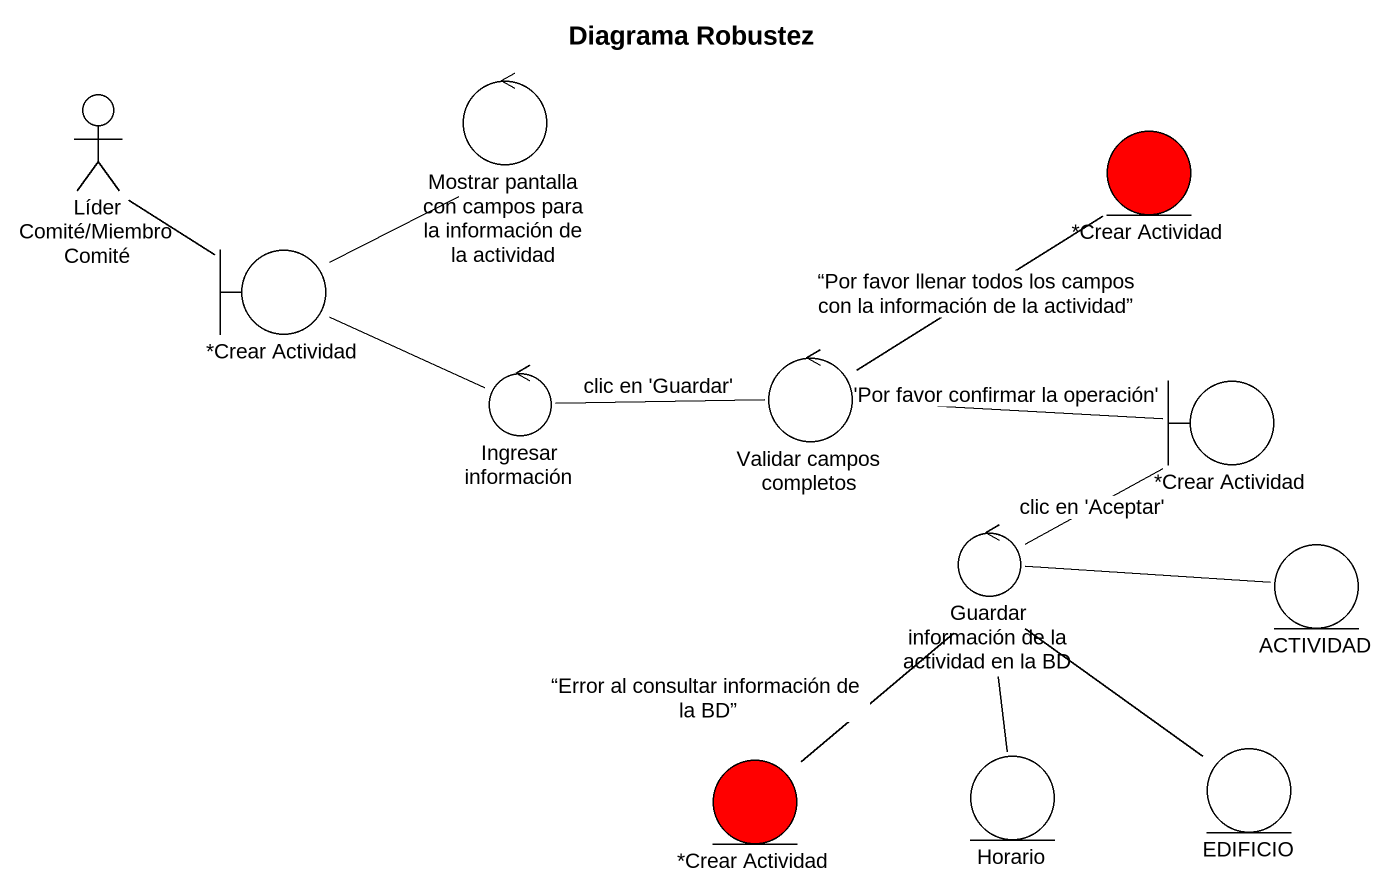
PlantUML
@startuml
title Diagrama Robustez
actor "Líder Comité/Miembro Comité" as Líder_Comité_Miembro_Comité
control "Mostrar pantalla con campos para la información de la actividad" as Mostrar_pantalla_con_campos
entity "*Crear Actividad" as Crear_Actividad #FF0000
boundary "*Crear Actividad" as Crear_Actividad_2
control "Ingresar información" as Ingresar_información
control "Validar campos completos" as Validar_campos_completos
boundary "*Crear Actividad" as Crear_Actividad_3
control "Guardar información de la actividad en la BD" as Guardar_información_de_la
entity ACTIVIDAD
entity "*Crear Actividad" as Crear_Actividad_4 #FF0000
entity Horario
entity EDIFICIO
Líder_Comité_Miembro_Comité -- Crear_Actividad_2
Mostrar_pantalla_con_campos -left- Crear_Actividad_2
Crear_Actividad_2 -right- Ingresar_información
Ingresar_información -right- Validar_campos_completos : clic en 'Guardar'
Validar_campos_completos -up- Crear_Actividad : “Por favor llenar todos los campos con la información de la actividad”
Validar_campos_completos -right- Crear_Actividad_3 : 'Por favor confirmar la operación'
Crear_Actividad_3 -- Guardar_información_de_la : clic en 'Aceptar'
Guardar_información_de_la -right- ACTIVIDAD
Guardar_información_de_la -- Crear_Actividad_4 : “Error al consultar información de la BD”
Guardar_información_de_la -- EDIFICIO
Horario -up- Guardar_información_de_la
@enduml
